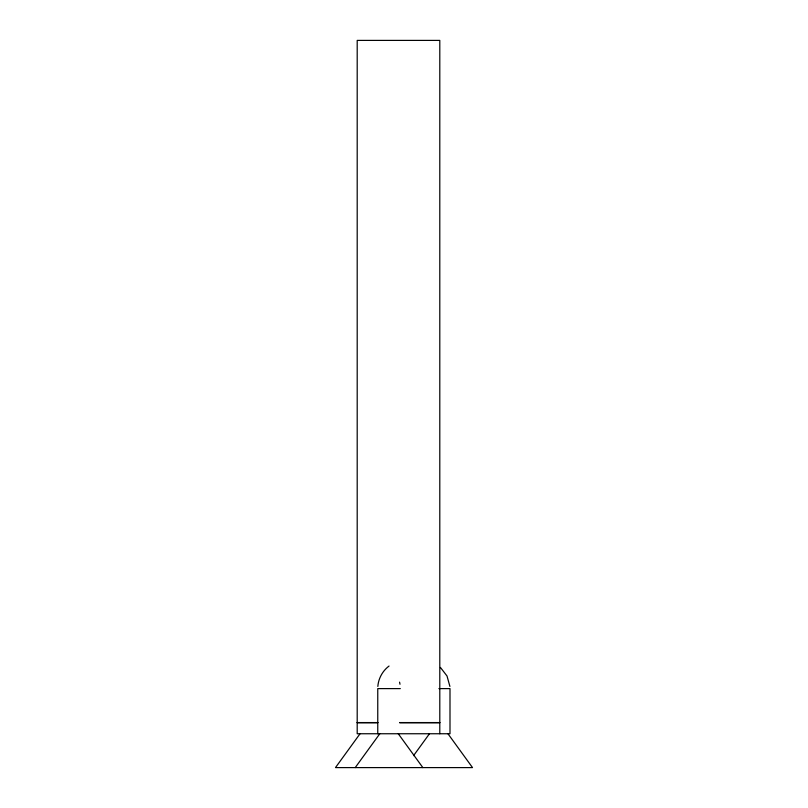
<?xml version="1.0" encoding="UTF-8"?>
<svg xmlns="http://www.w3.org/2000/svg" width="808" height="808" viewBox="0 0 808 808"><rect width="100%" height="100%" fill="white"/><g stroke="black" fill="none" stroke-linecap="round" stroke-linejoin="round"><path stroke-width="1.21" d="M377.841 686.436C378.437 678.447 382.618 670.832 389.042 666.045M360.045 733.745L335.482 767.6L472.518 767.6L447.955 733.745M355.227 767.6L379.8 733.745M413.565 755.652L429.462 733.745M400.324 688.608L377.76 688.608L377.76 733.745M438.906 688.608L449.995 688.608L449.995 733.745L357.197 733.745L357.197 40.4L439.794 40.4L439.794 733.745M357.197 722.574L377.841 722.574M399.687 722.574L439.794 722.574M357.197 722.726L377.841 722.726M399.687 722.726L439.794 722.726M440.4 667.418L447.016 675.993L449.904 686.436M398.283 733.745L422.847 767.6M399.566 682.134L399.99 684.265"/></g></svg>
